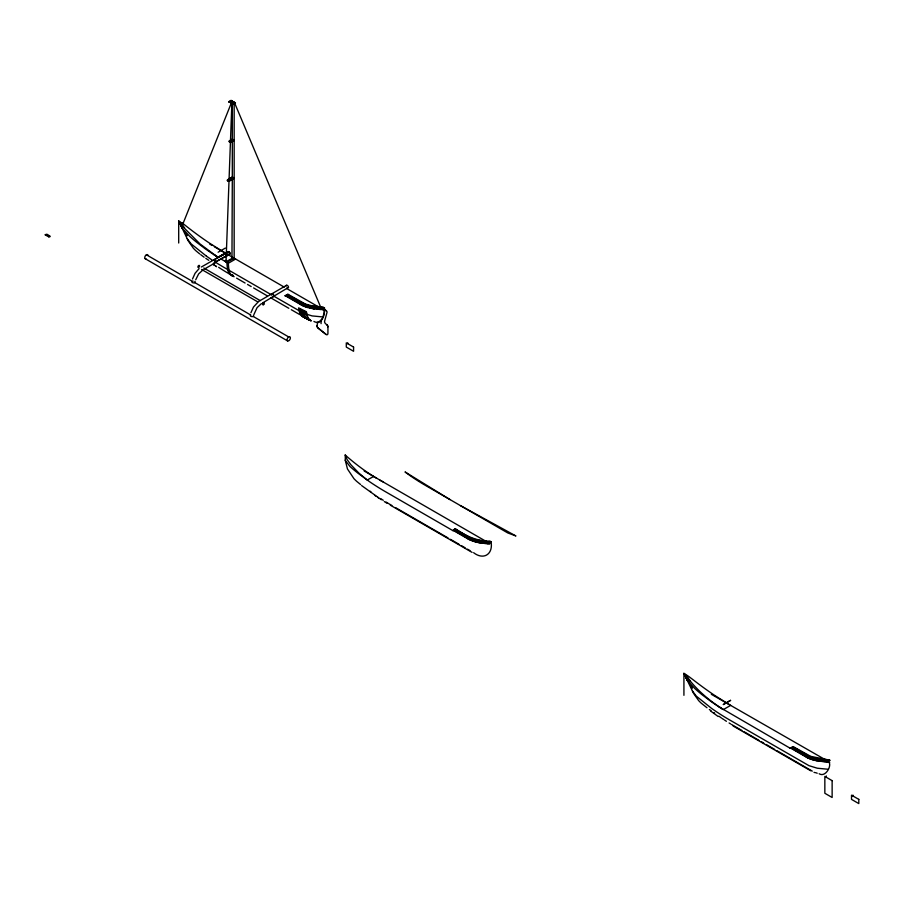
<?xml version="1.0" encoding="UTF-8"?>
<svg xmlns="http://www.w3.org/2000/svg" width="904" height="904" viewBox="0 0 904 904"><rect width="100%" height="100%" fill="white"/><g stroke="black" fill="none" stroke-linecap="round" stroke-linejoin="round"><path stroke-width="1.36" d="M321.078 323.632L321.078 320.219M231.865 103.485L231.684 103.011M231.865 103.271L226.056 261.177L225.672 260.544M320.886 307.642L234.633 103.022M215.378 262.635L215.378 261.414M182.676 223.311L188.009 227.537A325.169 187.738 60 0 0 209.502 243.131L225.356 253.12L218.158 257.278L213.999 254.691A257.041 148.403 0 0 1 205.106 248.679L196.959 242.521A223.141 128.831 0 0 1 189.557 236.204L182.201 228.203L178.698 221.13L180.077 221.932A54.443 31.437 60 0 1 182.8 223.683L182.212 224.339L183.026 222.599L182.224 224.305L183.139 223.819M182.924 223.74L183.026 222.813M215.468 262.442L214.35 260.081L214.937 260.601M227.751 252.318C227.209 250.532 231.752 252.837 229.514 254.521C230.622 254.894 229.537 250.069 227.797 252.001M320.626 307.902L320.999 307.077L320.999 308.332L319.959 308.682L320.604 307.303M225.582 261.019L226.689 261.256M487.166 543.654L489.256 543.168L489.256 541.485L489.166 543.767L487.166 543.654L487.166 541.971L489.166 542.084M489.166 543.767L489.256 543.168M231.028 141.25L230 141.25M229.141 180.043L228.554 180.608M253.832 314.716L257.064 307.654L261.437 303.608M321.157 320.694L320.615 321.191A16.408 9.469 60 0 1 317.677 322.491L316.988 325.881A2.057 1.186 60 0 0 318.445 328.401L326.107 334.514A2.576 1.492 60 0 0 327.926 333.463L327.949 326.785A1.751 1.017 60 0 0 326.977 324.864L325.564 323.7A1.944 1.119 60 0 1 324.615 321.191L327.011 312.4A1.22 0.701 60 0 0 326.186 310.648L325.576 310.298A1.175 0.678 60 0 0 324.773 310.513L324.705 310.547A1.175 0.678 60 0 1 325.496 310.343L325.576 310.298M484.273 541.733L486.296 541.315L486.137 543.587L484.273 543.417L484.273 541.733L486.296 541.315M484.273 543.417L484.431 541.146M321.089 320.739A16.408 9.469 60 0 0 322.762 317.62L324.773 310.513M313.914 321.428C320.694 326.05 328.446 310.671 322.005 309.089M819.137 773.734C827.002 778.875 835.601 758.546 824.086 761.055L823.906 761.643L826.538 761.925L826.731 759.654L826.538 761.925M192.495 279.02L195.072 273.29L199.106 268.601M195.705 279.788L198.643 273.923L203.038 269.867M250.916 312.75L253.493 307.021L258.646 301.45L286.512 285.302M320.185 308.806L320.604 307.484M314.479 307.213L317.666 307.552L317.666 309.236L314.479 308.897L314.479 307.213L314.66 306.625L317.846 306.964M314.479 308.897L314.66 306.625M321.508 307.349L321.315 309.62L318.683 309.337L318.863 307.066L324.536 308.275L323.248 307.111L311.778 305.767L305.428 304.038L287.901 294.286L284.839 295.879L285.574 295.461L300.84 304.275M318.683 309.337L318.863 307.066M320.581 307.597L320.886 308.174M819.702 759.518L819.883 758.931L823.069 759.27L822.889 761.541L819.702 761.202L819.702 759.518L822.889 759.857L823.069 759.27M819.702 761.202L819.883 758.931M823.906 761.643L824.086 759.371L829.759 760.162L810.651 756.343L793.124 746.591L790.062 748.184L719.222 706.996A257.041 148.403 0 0 1 710.329 700.984L702.182 694.826A223.141 128.831 0 0 1 694.78 688.509L687.424 680.509L683.921 673.435L685.3 674.237A54.432 31.425 60 0 1 689.368 676.938L693.232 679.842A325.169 187.738 60 0 0 714.725 695.436L730.579 705.425L723.358 709.572L719.222 706.996M481.527 541.406L483.482 541.044L483.256 543.315L481.527 543.089L481.527 541.406L483.482 541.044M481.527 543.089L481.753 540.818M183.139 223.299L231.243 103.225M317.191 322.852L317.745 322.445M225.91 260.668L226.972 262.216L226.158 260.488L225.13 261.403L225.774 260.454M311.959 306.84L313.756 306.501L313.473 308.761L311.959 308.513L311.959 306.84L313.756 306.501M311.959 308.513L312.23 306.264M817.182 759.145L818.967 758.806L818.696 761.066L817.182 760.829L817.182 759.145L818.967 758.806M817.182 760.829L817.453 758.569M480.826 542.366L478.928 542.66L480.826 542.366L480.826 540.682L479.222 540.4M480.532 542.931L480.826 540.682M309.586 306.354L311.338 306.094L310.976 308.332L309.586 308.038L309.586 306.354L311.338 306.094M309.586 308.038L309.948 305.801M814.809 758.659L816.561 758.399L816.199 760.637L814.809 760.343L814.809 758.659L816.561 758.399M814.809 760.343L815.171 758.106M476.476 540.445L478.329 540.219L477.956 542.468L476.476 542.129L476.476 540.445L478.329 540.219M476.476 542.129L476.849 539.891M231.017 141.182L230.011 141.453L231.028 141.51M228.181 180.19L229.187 180.111M307.371 305.778L309.078 305.586L308.637 307.812L307.371 307.462L307.371 305.778L308.637 306.128M307.371 307.462L307.812 305.236M812.594 759.767L814.301 759.575L813.86 760.117L812.594 759.767L812.594 758.083L814.301 757.891M474.171 539.824L475.99 539.665L475.527 541.891L474.171 541.507L474.171 539.824L475.99 539.665M474.171 541.507L474.623 539.281M232.61 275.291L232.52 275.347A1.514 0.87 0 0 0 232.837 275.347L232.045 275.663L232.701 275.46M320.909 307.349L320.253 307.722M305.303 305.1L306.987 304.987L306.456 307.179L305.303 306.784L305.303 305.1L306.987 304.987M305.303 306.784L305.834 304.591M810.526 757.405L812.21 757.292L811.679 759.484L810.526 759.089L810.526 757.405L812.21 757.292M810.526 759.089L811.057 756.897M472.024 539.089L473.809 539.021L473.267 541.213L472.024 540.773L472.024 539.089L473.809 539.021M472.024 540.773L472.555 538.581M273.415 296.648C275.471 295.563 271.245 291.822 271.652 294.93M262.668 302.897L288.512 287.415A1.661 0.96 60 0 0 287.336 285.381L287.043 285.257A1.661 0.96 60 0 0 286.172 286.059M215.152 262.872L204.247 269.166M376.674 478.306L373.499 476.374A186.812 107.858 60 0 1 345.215 455.028L345.362 460.52L350.097 466.622A245.662 141.826 0 0 0 357.973 473.21L369.657 481.764A289.8 167.319 0 0 0 385.951 491.991L452.87 530.625L455.277 528.648C465.47 535.902 477.244 541.383 489.979 541.101L491.03 541.711C493.392 554.05 483.742 560.57 473.628 552.706M452.87 530.625L455.277 528.648M453.65 530.637L454.373 530.207L468.204 538.196L467.47 538.614L453.65 530.637L455.469 529.19L468.204 536.547M454.373 530.207L455.469 529.19M303.394 304.332L305.055 304.298L304.445 306.456L303.394 306.015L303.394 304.332L305.055 304.298M303.394 306.015L304.004 303.857M809.227 756.162L808.617 756.637L810.278 756.603L809.227 756.162L808.617 758.32L809.668 758.761L810.278 756.603M470.645 539.473L471.786 539.971L470.023 539.959L470.645 537.79L471.786 538.287M230.011 141.329L230.769 141.25M232.158 257.052L231.774 257.889L232.577 258.318A1.311 0.757 0 0 0 234.159 258.205L234.159 103.926M288.726 336.955L287.901 337.689A2.339 1.356 -60 0 0 287.901 341L288.274 340.966A2.339 1.356 -60 0 0 290.365 338.164A2.339 1.356 -60 0 0 288.726 336.955L253.165 316.423M302.377 303.032L301.687 303.484L303.292 303.518L302.377 303.032L301.687 305.168L302.603 305.642L303.292 303.518M807.826 756.264L806.91 755.789L806.91 757.473L807.826 757.947L808.515 755.823L807.6 755.348M806.91 757.473L808.515 757.507L807.826 757.947M468.238 537.371L469.922 537.451L469.232 539.575L468.238 539.055L468.238 537.371L469.232 537.891M468.238 539.055L468.927 536.931M469.232 539.575L469.922 539.134L468.927 538.614M228.859 101.677L231.051 100.412L235.424 102.943L233.232 104.457L228.859 101.677L233.232 104.197L235.424 102.943M228.859 101.926L231.051 100.672L235.424 103.192M232.305 101.146L230.938 100.728M230.938 103.124L232.418 102.525L231.051 103.192M234.159 102.208L235.243 103.293M45.234 234.791C47.675 232.565 54.387 240.396 45.234 234.87M45.686 235.13L47.098 234.362M49.912 236.057L48.5 236.837M229.593 140.719L232.305 139.148L234.159 140.222L231.435 141.792A1.311 0.757 0 0 1 229.593 141.792A1.311 0.757 0 0 1 229.593 140.719L229.593 140.979A1.311 0.757 0 0 0 229.593 142.041A1.311 0.757 0 0 0 231.435 142.041L234.159 140.47L232.305 139.408L229.593 140.979M227.763 179.659L232.305 177.037L234.159 178.099L229.616 180.721A1.311 0.757 0 0 1 227.763 180.721A1.311 0.757 0 0 1 227.763 179.659L227.763 179.907A1.311 0.757 0 0 0 227.763 180.981A1.311 0.757 0 0 0 229.616 180.981L234.159 178.359L232.305 177.286L227.763 179.907M228.927 251.662L213.751 259.911L228.927 251.662L228.927 253.007M215.491 262.149L219.197 259.968M219.977 259.561L228.915 254.352M214.045 262.555L229.22 254.487L224.893 256.996M226.249 260.928L226.407 261.29M226.316 261.041L225.943 261.663L225.774 260.77M225.943 261.877L233.232 257.663M226.757 262.341L234.159 258.205M221.333 259.199L228.328 263.256L235.616 259.041M287.901 294.286L287.178 294.704C298.117 302.704 310.818 308.038 324.536 307.857M285.766 295.992L286.489 295.574L301.665 304.332L300.942 304.75L285.766 295.992L288.048 294.783L301.665 302.648L301.687 305.168M288.048 294.783L287.314 295.201L300.942 303.066L301.665 302.648M319.959 308.682L320.411 307.778M326.186 310.648L325.496 310.343M316.988 325.881L317.067 325.835A2.057 1.186 60 0 0 318.524 328.355L326.174 334.48M326.977 324.864L326.898 324.898A1.751 1.017 60 0 1 327.869 326.83L327.949 326.785M373.646 476.464L367.171 480.035L358.832 473.029L351.057 464.938L347.113 459.582L345.215 455.028M790.062 748.184L790.797 747.766M793.124 746.591L792.401 747.009C803.34 755.009 816.041 760.343 829.759 760.162M793.271 747.088L792.537 747.506L806.165 755.371L806.888 754.953L793.271 747.088L790.989 748.297L806.165 757.055L806.888 756.637L791.712 747.879M218.135 252.216L225.356 248.069M225.356 253.12L218.135 257.267L213.999 254.691M201.332 267.019L213.762 259.923M273.539 296.602L273.076 296.636A1.661 0.96 60 0 1 272.454 296.286M491.03 541.711C477.719 542.151 465.187 536.795 454.554 529.066M322.728 316.931L312.095 315.914L303.767 313.372L273.765 296.139M827.951 769.236L817.318 768.219L808.99 765.677L729.494 719.866A255.403 147.454 0 0 1 711.516 708.34L696.306 696.148L692.43 690.995M310.275 320.536L311.338 320.863L308.094 319.067L305.575 312.151L303.868 311.451C304.478 314.581 305.315 319.417 309.145 319.903L308.422 319.553M232.701 275.178L232.701 275.878C227.107 274.692 227.277 266.94 226.87 262.409M234.159 276.726C228.565 275.528 228.735 267.787 228.328 263.256M304.117 317.112C299.891 316.66 299.167 311.236 298.58 307.857L306.377 311.688L307.812 317.349L310.422 320.581M304.84 317.53C300.896 317.191 300.026 312.208 299.416 309.055L300.874 309.902L303.36 316.829L307.032 318.796M306.298 318.366L304.761 318.038M230.384 141.544L230.147 141.295M484.431 542.829L486.296 542.999M483.956 543.214L489.979 543.632L364.165 470.995M318.683 307.654L321.315 307.936M322.005 307.405L324.536 308.275M314.66 308.309L317.846 308.648M318.863 308.75L321.508 309.032M318.084 309.089L323.248 309.213M324.536 309.959L322.332 309.722L322.332 308.038M823.906 759.959L826.538 760.241M829.759 762.264L827.555 762.027L827.228 759.71L829.759 760.58M819.883 760.614L823.069 760.953M820.719 761.123L825.894 761.676M481.753 542.502L483.482 542.728M312.23 307.948L313.756 308.185M311.778 308.298L314.196 308.682M817.453 760.253L818.967 760.49M480.532 541.247L478.928 540.976L478.928 542.66M478.77 542.434L481.29 542.863M309.948 307.484L311.338 307.778M815.171 759.789L816.561 760.083M814.73 760.117L817.001 760.603M476.849 541.575L478.329 541.903M228.429 180.574C229.797 181.15 227.605 179.467 228.429 180.698M307.812 306.919L309.078 307.27M812.594 758.083L813.86 758.433L813.86 760.117M474.623 540.965L475.99 541.349M474.204 541.27L476.408 541.891M305.834 306.275L306.987 306.671M811.057 758.58L812.21 758.976M815.442 772.604L817.216 773.214M472.555 540.264L473.809 540.705M814.018 772.332L814.719 772.581M182.766 223.672L183.026 222.599M307.699 319.496L304.93 317.089L303.055 311.078C299.631 308.852 303.348 316.942 304.772 317.959M287.642 288.218L287.043 287.867M304.004 305.541L305.055 305.981M308.592 319.609L310.219 320.298M809.227 757.846L810.278 758.286M232.317 258.352L232.475 258.42A1.514 0.87 0 0 0 233.616 258.51M226.158 260.702L225.898 261.256M302.377 304.716L303.292 305.202M460.486 505.641L515.924 535.97L507.822 532.964L426.1 485.787A247.12 142.674 0 0 1 409.467 475.188L405.037 471.944L450.011 499.596M379.861 480.137L383.036 481.888M209.717 244.091L212.112 245.47M214.338 246.758L284.285 287.133M286.715 288.545L320.999 308.332M225.345 261.279L226.972 262.216M271.358 294.749L224.271 267.561A255.403 147.454 0 0 1 216.011 262.567M232.158 275.121L233.085 275.652M232.012 275.212L232.701 275.878M236.588 278.127L245.097 283.031M247.526 284.444L251.176 286.545M253.606 287.947L266.974 295.664M270.624 297.766L288.851 308.298M291.28 309.699L299.789 314.615M302.218 316.016L305.868 318.118M260.171 300.569L203.784 268.013M201.603 269.46L257.697 301.846M146.403 254.781L192.405 281.347A1.661 0.859 4.6 0 1 193.151 281.155M192.145 281.506A1.661 0.859 4.6 0 0 192.631 282.669A1.661 0.859 4.6 0 0 194.857 282.647L250.826 315.067A1.661 0.859 4.6 0 0 250.645 316.163A1.661 0.859 4.6 0 0 252.702 316.569A1.661 0.859 4.6 0 0 253.606 315.62M145.228 258.725L287.551 340.887M454.735 529.62L467.47 536.965L467.47 538.614M453.605 530.207L467.413 538.174M683.921 695.323L683.921 673.435L686.17 675.898A58.963 23.165 72.4 0 1 687.786 677.853C697.04 690.227 709.086 700.34 722.002 708.736M395.568 507.641L448.011 537.925M450.452 539.326L458.995 544.253M461.435 545.666L465.085 547.779M467.526 549.191L469.967 550.592M390.336 505.178L472.103 552.389M689.82 681.887L687.424 680.509L683.932 673.457L685.221 674.825A58.376 22.939 72.4 0 1 686.17 675.898L689.944 680.644M711.346 694.317L828.471 761.518M791.972 748.444L804.888 755.902M741.901 730.477L734.624 726.274A223.412 128.989 0 0 1 731.811 724.624M744.331 731.878L758.897 740.297M761.326 741.698L763.756 743.099M766.185 744.5L774.671 749.405M777.101 750.806L812.3 771.123M733.042 725.923L810.775 770.807M384.29 501.573L387.274 503.381M361.6 485.561L381.364 499.742M370.143 491.222L370.843 491.686M216.779 256.42L200.112 244.035L185.297 229.107M714.002 712.634L714.668 713.075M205.818 258.341L208.779 260.329M215.649 266.036L216.598 266.68L212.948 264.205L213.954 264.883M374.685 495.324L375.702 496.002M377.544 497.234L378.505 497.878M709.357 709.504L711.041 710.646M718.171 716.522L710.521 710.951M206.293 256.035L191.083 243.843L187.207 238.69M204.134 257.199L200.756 254.702M706.984 707.753L701.278 703.21A36.906 21.3 60 0 1 698.622 700.577L693.56 693.345L683.966 673.48M360.639 484.567L356.764 481.414A40.149 23.176 60 0 1 353.972 478.702L347.452 468.939L345.215 460.057M199.739 253.945L196.055 250.905A36.906 21.3 60 0 1 193.399 248.261L188.337 241.04L178.755 221.164M178.698 243.018L178.698 221.13L179.998 222.52A58.376 22.939 72.4 0 1 180.947 223.593A58.963 23.165 72.4 0 1 182.563 225.548L184.721 228.339L182.563 225.559M179.817 222.327L180.947 223.593M231.774 101.926L231.051 100.412M178.709 221.152L182.212 228.226M852.969 795.124L852.969 796.006M827.555 760.343L827.555 762.027M826.301 775.937L826.301 777.282M824.086 759.371L824.086 761.055M822.889 759.857L822.889 761.541M818.696 759.383L818.696 761.066M816.199 758.953L816.199 760.637M813.035 757.552L813.035 759.236M811.679 757.801L811.679 759.484M809.668 757.077L809.668 758.761M808.515 755.823L808.617 758.32M806.165 755.371L806.165 757.055M486.137 541.903L486.137 543.587M483.256 541.632L483.256 543.315M477.956 540.784L477.956 542.468M475.527 540.208L475.527 541.891M473.267 539.53L473.267 541.213M471.165 540.445L471.165 538.761L470.023 538.275L470.023 539.959M347.746 342.819L347.746 343.701M313.473 307.077L313.473 308.761M310.976 306.648L310.976 308.332M306.456 305.495L306.456 307.179M304.445 304.772L304.445 306.456M302.603 303.959L302.603 305.642M300.942 303.066L300.942 304.75M232.305 102.853L232.305 139.408M232.305 140.798L232.305 177.286M232.305 180.088L231.966 257.47A1.311 0.757 0 0 0 232.305 258.205M391.918 505.528A247.12 142.674 0 0 1 386.098 502.059M383.296 500.307A247.12 142.674 0 0 1 380.561 498.533M730.907 724.081A223.412 128.989 0 0 1 729.099 722.974M726.443 721.302A223.412 128.989 0 0 1 724.714 720.183M723.855 719.607A223.412 128.989 0 0 1 722.16 718.477M721.313 717.9A223.412 128.989 0 0 1 718.849 716.171M212.033 259.99A255.403 147.454 0 0 1 206.293 256.035M229.401 273.968A223.412 128.989 0 0 1 218.632 267.301M234.159 102.468A1.311 0.757 0 0 1 232.305 102.468A1.311 0.757 0 0 1 232.305 101.395M145.973 258.793A2.339 1.356 -60 0 1 145.228 256.024A2.339 1.356 -60 0 1 147.996 255.278M199.151 267.042A1.175 0.678 -60 0 1 197.942 267.166A1.175 0.678 -60 0 1 198.733 265.505A1.175 0.678 -60 0 1 199.535 266.239M194.755 281.472A1.661 0.859 4.6 0 1 194.857 282.647M186.947 235.164L186.642 236.215L185.422 233.175L186.947 235.164M692.17 687.469L691.865 688.52L690.645 685.481L692.17 687.469M730.579 700.374L723.358 704.521L730.579 700.374M353.577 347.068L346.288 342.865L346.288 347.068L353.577 351.283L353.577 347.068M832.132 780.649L824.843 776.434L824.843 793.271L832.132 797.486L832.132 780.649M858.8 799.373L851.511 795.17L851.511 799.373L858.8 803.588L858.8 799.373M263.64 304.603A1.175 0.678 -60 0 0 264.013 302.795A1.175 0.678 -60 0 0 262.635 304.015A1.175 0.678 -60 0 0 263.64 304.603"/></g></svg>
